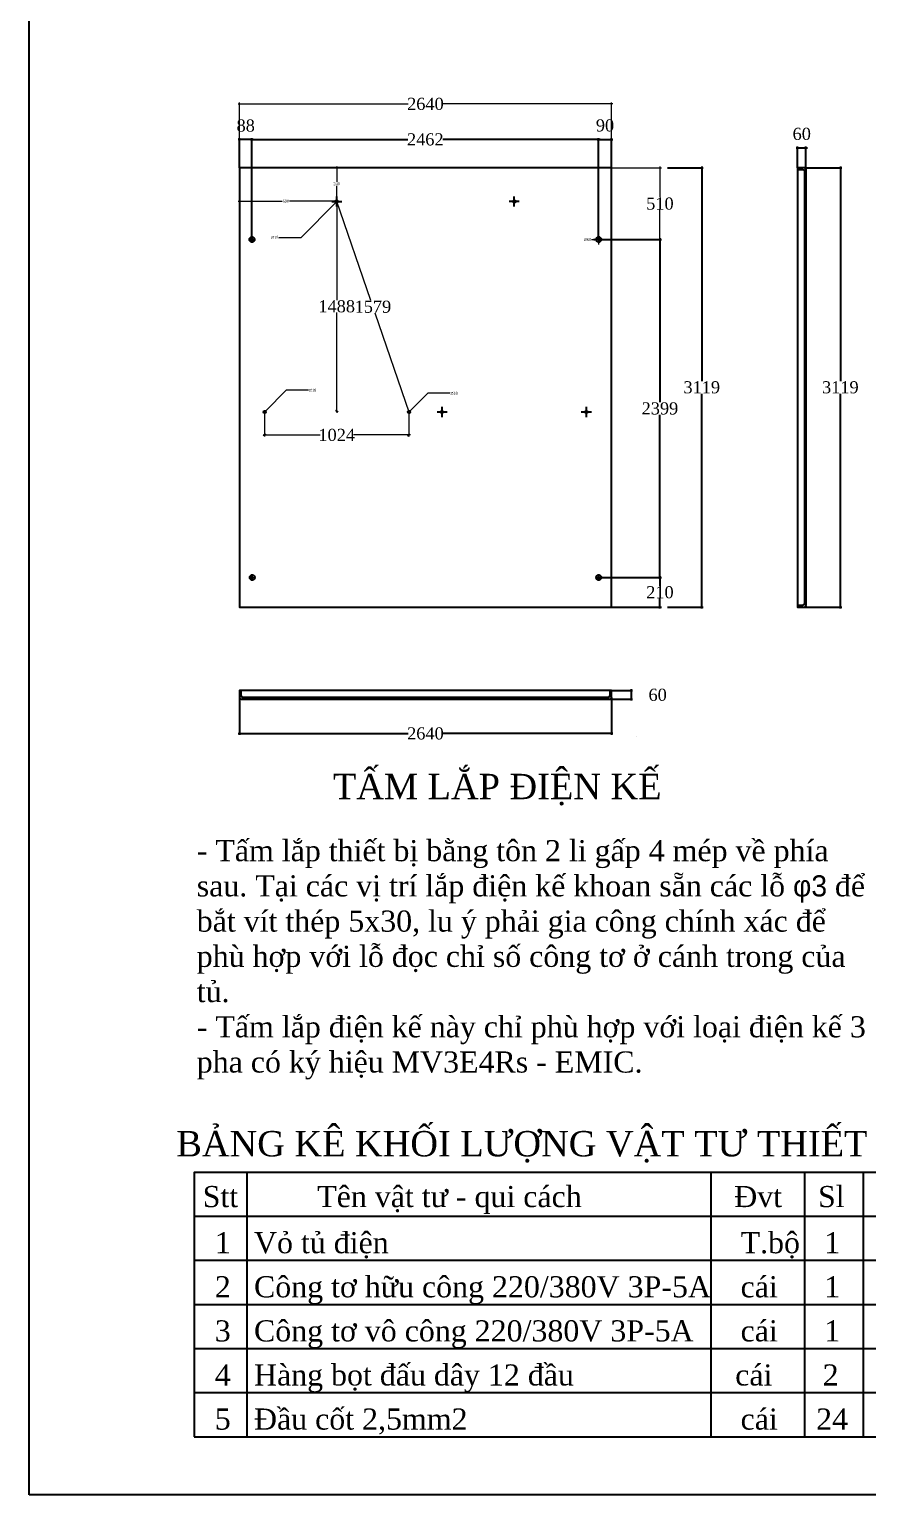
# Model space of a CAD drawing. Header units: inches. Extents: x -246336 to 136055, y -106871 to 69513.
# Drawn here: x -48674 to -42721, y -52264 to -41861 of the extents above; entities that cross this region are included whole.
import ezdxf
from ezdxf.enums import TextEntityAlignment as Align

# ---------------------------------------------------------------- set-up
doc = ezdxf.new("R2010")
doc.units = ezdxf.units.IN
doc.header["$MEASUREMENT"] = 0
doc.layers.add('XA-TT1', color=7, linetype='Continuous')
doc.styles.get("Standard").update_dxf_attribs({"font": 'VNTIME_0.TTF', "height": 86})
doc.styles.add('STYLE1', font='times.ttf', dxfattribs={"height": 20})
doc.styles.add('VIET2', font='VNTIME_0.TTF', dxfattribs={"width": 0.8, "height": 2})
doc.styles.add('VIET3IN', font='Vhtime.ttf')
doc.dimstyles.get("Standard").update_dxf_attribs({"dimtxt": 0.18, "dimasz": 15, "dimexe": 10, "dimexo": 10, "dimgap": 0.09, "dimtad": 0, "dimtih": 1, "dimtoh": 1, "dimdec": 0, "dimzin": 0, "dimdsep": 32, "dimtxsty": 'Standard', "dimblk": 'OBLIQUE', "dimcen": 15, "dimdle": 10, "dimclrd": 3, "dimclre": 3, "dimclrt": 3, "dimadec": 0, "dimazin": 0, "dimtfac": 1, "dimtdec": 0, "dimtofl": 0, "dimtmove": 0, "dimatfit": 3, "dimldrblk": 'OPEN30', "dimfxl": 1, "dimtolj": 1, "dimtzin": 0, "dimlwd": 0, "dimlwe": 0, "dimarcsym": 0})

# ---------------------------------------------------------------- blocks, each defined once
blk = doc.blocks.new('_OBLIQUE')
at = {"color": 0, "linetype": 'ByBlock'}
blk.add_line((-0.5, -0.5), (0.5, 0.5), dxfattribs=at)
blk = doc.blocks.new('*D424')
at = {"color": 3}
for p, q in [((-43170, -42844), (-42905, -42844)), ((-42915, -42834), (-42915, -44359)), ((-42915, -45973), (-42915, -44448)), ((-43170, -45963), (-42905, -45963))]:
    blk.add_line(p, q, dxfattribs=at)
at = {"layer": 'Defpoints', "color": 0}
for p in [(-43171, -42844), (-43171, -45963), (-42915, -45963)]:
    blk.add_point(p, dxfattribs=at)
at = {"color": 3, "xscale": 0.3, "yscale": 0.3, "zscale": 0.3}
for p, rotation in [((-42915, -42844), 90), ((-42915, -45963), 270)]:
    blk.add_blockref('_OBLIQUE', p, dxfattribs=dict(at, rotation=rotation))
at = {"color": 3, "insert": (-42915, -44403), "char_height": 86, "attachment_point": 5}
blk.add_mtext('\\A1;3119', dxfattribs=at)
blk = doc.blocks.new('_Open30')
at = {"color": 0, "linetype": 'ByBlock', "lineweight": -2}
for p, q in [((-1, 0.27), (0, 0)), ((0, 0), (-1, -0.27)), ((0, 0), (-1, 0))]:
    blk.add_line(p, q, dxfattribs=at)
blk = doc.blocks.new('*D425')
at = {"color": 3}
for p, q in [((-47103, -42643), (-45985, -42643)), ((-47093, -43353), (-47093, -42633)), ((-44621, -42643), (-45738, -42643)), ((-44631, -43353), (-44631, -42633))]:
    blk.add_line(p, q, dxfattribs=at)
at = {"layer": 'Defpoints', "color": 0}
for p in [(-44631, -42643), (-47093, -43354), (-44631, -43354)]:
    blk.add_point(p, dxfattribs=at)
at = {"color": 3, "xscale": 0.3, "yscale": 0.3, "zscale": 0.3, "rotation": 180}
blk.add_blockref('_OBLIQUE', (-47093, -42643), dxfattribs=at)
at = {"color": 3, "xscale": 0.3, "yscale": 0.3, "zscale": 0.3}
blk.add_blockref('_OBLIQUE', (-44631, -42643), dxfattribs=at)
at = {"color": 3, "insert": (-45862, -42643), "char_height": 86, "attachment_point": 5}
blk.add_mtext('\\A1;2462', dxfattribs=at)
blk = doc.blocks.new('*D426')
at = {"color": 3, "lineweight": 0}
for p, q in [((-47191, -42391), (-45984, -42391)), ((-47181, -42844), (-47181, -42381)), ((-44531, -42391), (-45737, -42391)), ((-44541, -42844), (-44541, -42381))]:
    blk.add_line(p, q, dxfattribs=at)
at = {"layer": 'Defpoints', "color": 0}
for p in [(-44541, -42391), (-47181, -42844), (-44541, -42844)]:
    blk.add_point(p, dxfattribs=at)
at = {"color": 3, "lineweight": 0, "xscale": 0.3, "yscale": 0.3, "zscale": 0.3, "rotation": 180}
blk.add_blockref('_OBLIQUE', (-47181, -42391), dxfattribs=at)
at = {"color": 3, "lineweight": 0, "xscale": 0.3, "yscale": 0.3, "zscale": 0.3}
blk.add_blockref('_OBLIQUE', (-44541, -42391), dxfattribs=at)
at = {"color": 3, "insert": (-45861, -42391), "char_height": 86, "attachment_point": 5}
blk.add_mtext('\\A1;2640', dxfattribs=at)
blk = doc.blocks.new('*D427')
at = {"color": 3}
for p, q in [((-47181, -46604), (-47181, -46870)), ((-44541, -46604), (-44541, -46870)), ((-47191, -46860), (-45984, -46860)), ((-44531, -46860), (-45737, -46860))]:
    blk.add_line(p, q, dxfattribs=at)
at = {"layer": 'Defpoints', "color": 0}
for p in [(-47181, -46604), (-44541, -46604), (-47181, -46860)]:
    blk.add_point(p, dxfattribs=at)
at = {"color": 3, "xscale": 0.3, "yscale": 0.3, "zscale": 0.3, "rotation": 180}
blk.add_blockref('_OBLIQUE', (-47181, -46860), dxfattribs=at)
at = {"color": 3, "xscale": 0.3, "yscale": 0.3, "zscale": 0.3}
blk.add_blockref('_OBLIQUE', (-44541, -46860), dxfattribs=at)
at = {"color": 3, "insert": (-45861, -46860), "char_height": 86, "attachment_point": 5}
blk.add_mtext('\\A1;2640', dxfattribs=at)
blk = doc.blocks.new('*D428')
at = {"color": 3, "lineweight": 0}
for p, q in [((-46491, -42844), (-46501, -42844)), ((-46491, -42834), (-46491, -42943)), ((-46491, -43094), (-46491, -42973)), ((-46491, -43084), (-46501, -43084))]:
    blk.add_line(p, q, dxfattribs=at)
at = {"layer": 'Defpoints', "color": 0}
for p in [(-46491, -42844), (-46491, -42844), (-46491, -43084)]:
    blk.add_point(p, dxfattribs=at)
at = {"color": 3, "lineweight": 0, "xscale": 10, "yscale": 10, "zscale": 10}
for p, rotation in [((-46491, -42844), 90), ((-46491, -43084), 270)]:
    blk.add_blockref('_OBLIQUE', p, dxfattribs=dict(at, rotation=rotation))
at = {"color": 3, "insert": (-46491, -42958), "char_height": 20, "attachment_point": 5, "style": 'STYLE1'}
blk.add_mtext('\\A1;240', dxfattribs=at)
blk = doc.blocks.new('*D429')
at = {"color": 3, "lineweight": 0}
for p, q in [((-46744, -43338), (-46497, -43090)), ((-46497, -43084), (-46485, -43084)), ((-46491, -43090), (-46491, -43078)), ((-46902, -43338), (-46744, -43338))]:
    blk.add_line(p, q, dxfattribs=at)
at = {"layer": 'Defpoints', "color": 0}
for p in [(-46497, -43090), (-46484, -43078)]:
    blk.add_point(p, dxfattribs=at)
at = {"color": 3, "lineweight": 0, "xscale": 10, "yscale": 10, "zscale": 10, "rotation": 45.12100385826978}
blk.add_blockref('_OBLIQUE', (-46497, -43090), dxfattribs=at)
at = {"color": 3, "insert": (-46931, -43338), "char_height": 20, "attachment_point": 5, "style": 'STYLE1'}
blk.add_mtext('\\A1;∅18', dxfattribs=at)
blk = doc.blocks.new('*D430')
at = {"color": 3, "lineweight": 0}
for p, q in [((-47191, -43081), (-46878, -43081)), ((-47181, -43083), (-47181, -43071)), ((-46481, -43081), (-46826, -43081)), ((-46491, -43083), (-46491, -43071))]:
    blk.add_line(p, q, dxfattribs=at)
at = {"layer": 'Defpoints', "color": 0}
for p in [(-47181, -43081), (-47181, -43084), (-46491, -43084)]:
    blk.add_point(p, dxfattribs=at)
at = {"color": 3, "lineweight": 0, "xscale": 10, "yscale": 10, "zscale": 10, "rotation": 180}
blk.add_blockref('_OBLIQUE', (-47181, -43081), dxfattribs=at)
at = {"color": 3, "lineweight": 0, "xscale": 10, "yscale": 10, "zscale": 10}
blk.add_blockref('_OBLIQUE', (-46491, -43081), dxfattribs=at)
at = {"color": 3, "insert": (-46852, -43081), "char_height": 20, "attachment_point": 5, "style": 'STYLE1'}
blk.add_mtext('\\A1;690', dxfattribs=at)
blk = doc.blocks.new('*D431')
at = {"color": 3, "lineweight": 0}
for p, q in [((-47003, -44582), (-47003, -44751)), ((-45978, -44582), (-45978, -44751)), ((-47013, -44741), (-46609, -44741)), ((-45968, -44741), (-46372, -44741))]:
    blk.add_line(p, q, dxfattribs=at)
at = {"layer": 'Defpoints', "color": 0}
for p in [(-47003, -44572), (-45978, -44572), (-45978, -44741)]:
    blk.add_point(p, dxfattribs=at)
at = {"color": 3, "lineweight": 0, "xscale": 15, "yscale": 15, "zscale": 15, "rotation": 180}
blk.add_blockref('_OBLIQUE', (-47003, -44741), dxfattribs=at)
at = {"color": 3, "lineweight": 0, "xscale": 15, "yscale": 15, "zscale": 15}
blk.add_blockref('_OBLIQUE', (-45978, -44741), dxfattribs=at)
at = {"color": 3, "insert": (-46491, -44741), "char_height": 86, "attachment_point": 5}
blk.add_mtext('\\A1;1024', dxfattribs=at)
blk = doc.blocks.new('*D432')
at = {"color": 3, "lineweight": 0}
for p, q in [((-46491, -43074), (-46491, -43784)), ((-46491, -44582), (-46491, -43872))]:
    blk.add_line(p, q, dxfattribs=at)
at = {"layer": 'Defpoints', "color": 0}
for p in [(-46491, -43084), (-46491, -44572), (-46491, -44572)]:
    blk.add_point(p, dxfattribs=at)
at = {"color": 3, "lineweight": 0, "xscale": 15, "yscale": 15, "zscale": 15}
for p, rotation in [((-46491, -43084), 90), ((-46491, -44572), 270)]:
    blk.add_blockref('_OBLIQUE', p, dxfattribs=dict(at, rotation=rotation))
at = {"color": 3, "insert": (-46491, -43828), "char_height": 86, "attachment_point": 5}
blk.add_mtext('\\A1;1488', dxfattribs=at)
blk = doc.blocks.new('*D433')
at = {"color": 3, "lineweight": 0}
for p, q in [((-46849, -44424), (-46996, -44571)), ((-46691, -44424), (-46849, -44424)), ((-47009, -44578), (-46997, -44578)), ((-47003, -44584), (-47003, -44572))]:
    blk.add_line(p, q, dxfattribs=at)
at = {"layer": 'Defpoints', "color": 0}
for p in [(-47009, -44584), (-46996, -44571)]:
    blk.add_point(p, dxfattribs=at)
at = {"color": 3, "lineweight": 0, "xscale": 10, "yscale": 10, "zscale": 10, "rotation": 224.9862117323401}
blk.add_blockref('_OBLIQUE', (-46996, -44571), dxfattribs=at)
at = {"color": 3, "insert": (-46662, -44424), "char_height": 20, "attachment_point": 5, "style": 'STYLE1'}
blk.add_mtext('\\A1;∅18', dxfattribs=at)
blk = doc.blocks.new('*D434')
at = {"color": 3}
for p, q in [((-47083, -42643), (-47191, -42643)), ((-47181, -42844), (-47181, -42633)), ((-47093, -43353), (-47093, -42633))]:
    blk.add_line(p, q, dxfattribs=at)
at = {"layer": 'Defpoints', "color": 0}
for p in [(-47181, -42643), (-47181, -42844), (-47093, -43354)]:
    blk.add_point(p, dxfattribs=at)
at = {"color": 3, "xscale": 0.3, "yscale": 0.3, "zscale": 0.3, "rotation": 180}
blk.add_blockref('_OBLIQUE', (-47181, -42643), dxfattribs=at)
at = {"color": 3, "xscale": 0.3, "yscale": 0.3, "zscale": 0.3}
blk.add_blockref('_OBLIQUE', (-47093, -42643), dxfattribs=at)
at = {"color": 3, "insert": (-47137, -42545), "char_height": 86, "attachment_point": 5}
blk.add_mtext('\\A1;88', dxfattribs=at)
blk = doc.blocks.new('*D435')
at = {"color": 3, "lineweight": 0}
for p, q in [((-46494, -43074), (-46250, -43785)), ((-45975, -44587), (-46219, -43876))]:
    blk.add_line(p, q, dxfattribs=at)
at = {"layer": 'Defpoints', "color": 0}
for p in [(-46491, -43084), (-45978, -44578), (-45978, -44578)]:
    blk.add_point(p, dxfattribs=at)
at = {"color": 3, "lineweight": 0, "xscale": 15, "yscale": 15, "zscale": 15}
for p, rotation in [((-46491, -43084), 108.9238310359952), ((-45978, -44578), 288.9238310359952)]:
    blk.add_blockref('_OBLIQUE', p, dxfattribs=dict(at, rotation=rotation))
at = {"color": 3, "insert": (-46234, -43831), "char_height": 86, "attachment_point": 5}
blk.add_mtext('\\A1;1579', dxfattribs=at)
blk = doc.blocks.new('*D436')
at = {"color": 3, "lineweight": 0}
for p, q in [((-45845, -44445), (-45972, -44571)), ((-45687, -44445), (-45845, -44445)), ((-45984, -44578), (-45972, -44578)), ((-45978, -44584), (-45978, -44572))]:
    blk.add_line(p, q, dxfattribs=at)
at = {"layer": 'Defpoints', "color": 0}
for p in [(-45985, -44584), (-45972, -44571)]:
    blk.add_point(p, dxfattribs=at)
at = {"color": 3, "lineweight": 0, "xscale": 10, "yscale": 10, "zscale": 10, "rotation": 224.9739669608613}
blk.add_blockref('_OBLIQUE', (-45972, -44571), dxfattribs=at)
at = {"color": 3, "insert": (-45658, -44445), "char_height": 20, "attachment_point": 5, "style": 'STYLE1'}
blk.add_mtext('\\A1;∅18', dxfattribs=at)
blk = doc.blocks.new('*D437')
at = {"color": 3}
for p, q in [((-44142, -42844), (-43889, -42844)), ((-43899, -42834), (-43899, -44359)), ((-43899, -45973), (-43899, -44448)), ((-44142, -45963), (-43889, -45963))]:
    blk.add_line(p, q, dxfattribs=at)
at = {"layer": 'Defpoints', "color": 0}
for p in [(-44142, -42844), (-44142, -45963), (-43899, -45963)]:
    blk.add_point(p, dxfattribs=at)
at = {"color": 3, "xscale": 0.3, "yscale": 0.3, "zscale": 0.3}
for p, rotation in [((-43899, -42844), 90), ((-43899, -45963), 270)]:
    blk.add_blockref('_OBLIQUE', p, dxfattribs=dict(at, rotation=rotation))
at = {"color": 3, "insert": (-43899, -44403), "char_height": 86, "attachment_point": 5}
blk.add_mtext('\\A1;3119', dxfattribs=at)
blk = doc.blocks.new('*D438')
at = {"color": 3}
for p, q in [((-44603, -43354), (-44186, -43354)), ((-44196, -43344), (-44196, -44509)), ((-44196, -45763), (-44196, -44598)), ((-44630, -45753), (-44186, -45753))]:
    blk.add_line(p, q, dxfattribs=at)
at = {"layer": 'Defpoints', "color": 0}
for p in [(-44604, -43354), (-44631, -45753), (-44196, -45753)]:
    blk.add_point(p, dxfattribs=at)
at = {"color": 3, "xscale": 0.3, "yscale": 0.3, "zscale": 0.3}
for p, rotation in [((-44196, -43354), 90), ((-44196, -45753), 270)]:
    blk.add_blockref('_OBLIQUE', p, dxfattribs=dict(at, rotation=rotation))
at = {"color": 3, "insert": (-44196, -44553), "char_height": 86, "attachment_point": 5}
blk.add_mtext('\\A1;2399', dxfattribs=at)
blk = doc.blocks.new('*D439')
at = {"color": 3}
for p, q in [((-44540, -46556), (-44390, -46556)), ((-44400, -46546), (-44400, -46626)), ((-44552, -46616), (-44390, -46616))]:
    blk.add_line(p, q, dxfattribs=at)
at = {"layer": 'Defpoints', "color": 0}
for p in [(-44541, -46556), (-44553, -46616), (-44400, -46616)]:
    blk.add_point(p, dxfattribs=at)
at = {"color": 3, "xscale": 0.3, "yscale": 0.3, "zscale": 0.3}
for p, rotation in [((-44400, -46556), 90), ((-44400, -46616), 270)]:
    blk.add_blockref('_OBLIQUE', p, dxfattribs=dict(at, rotation=rotation))
at = {"color": 3, "insert": (-44212, -46586), "char_height": 86, "attachment_point": 5}
blk.add_mtext('\\A1;60', dxfattribs=at)
blk = doc.blocks.new('*D440')
at = {"color": 3}
for p, q in [((-44597, -45753), (-44186, -45753)), ((-44196, -45743), (-44196, -45814)), ((-44540, -45963), (-44186, -45963)), ((-44196, -45973), (-44196, -45902))]:
    blk.add_line(p, q, dxfattribs=at)
at = {"layer": 'Defpoints', "color": 0}
for p in [(-44598, -45753), (-44541, -45963), (-44196, -45963)]:
    blk.add_point(p, dxfattribs=at)
at = {"color": 3, "xscale": 0.3, "yscale": 0.3, "zscale": 0.3}
for p, rotation in [((-44196, -45753), 90), ((-44196, -45963), 270)]:
    blk.add_blockref('_OBLIQUE', p, dxfattribs=dict(at, rotation=rotation))
at = {"color": 3, "insert": (-44196, -45858), "char_height": 86, "attachment_point": 5}
blk.add_mtext('\\A1;210', dxfattribs=at)
blk = doc.blocks.new('*D441')
at = {"color": 3}
for p, q in [((-44641, -42643), (-44531, -42643)), ((-44631, -43353), (-44631, -42633)), ((-44541, -42844), (-44541, -42633))]:
    blk.add_line(p, q, dxfattribs=at)
at = {"layer": 'Defpoints', "color": 0}
for p in [(-44541, -42643), (-44541, -42844), (-44631, -43354)]:
    blk.add_point(p, dxfattribs=at)
at = {"color": 3, "xscale": 0.3, "yscale": 0.3, "zscale": 0.3, "rotation": 180}
blk.add_blockref('_OBLIQUE', (-44631, -42643), dxfattribs=at)
at = {"color": 3, "xscale": 0.3, "yscale": 0.3, "zscale": 0.3}
blk.add_blockref('_OBLIQUE', (-44541, -42643), dxfattribs=at)
at = {"color": 3, "insert": (-44586, -42544), "char_height": 86, "attachment_point": 5}
blk.add_mtext('\\A1;90', dxfattribs=at)
blk = doc.blocks.new('*D442')
at = {"color": 3, "lineweight": 0}
for p, q in [((-44681, -43354), (-44661, -43354)), ((-44643, -43354), (-44667, -43354)), ((-44637, -43354), (-44625, -43354)), ((-44631, -43342), (-44631, -43318)), ((-44631, -43360), (-44631, -43348)), ((-44631, -43366), (-44631, -43390)), ((-44619, -43354), (-44595, -43354))]:
    blk.add_line(p, q, dxfattribs=at)
at = {"layer": 'Defpoints', "color": 0}
for p in [(-44661, -43354), (-44601, -43354)]:
    blk.add_point(p, dxfattribs=at)
at = {"color": 3, "lineweight": 0, "xscale": 10, "yscale": 10, "zscale": 10}
blk.add_blockref('_OBLIQUE', (-44661, -43354), dxfattribs=at)
at = {"color": 3, "insert": (-44710, -43354), "char_height": 20, "attachment_point": 5, "style": 'STYLE1'}
blk.add_mtext('\\A1;∅60', dxfattribs=at)
blk = doc.blocks.new('*D443')
at = {"color": 3, "lineweight": 0}
for p, q in [((-44540, -42844), (-44186, -42844)), ((-44196, -42834), (-44196, -43054)), ((-44196, -43364), (-44196, -43143)), ((-44603, -43354), (-44186, -43354))]:
    blk.add_line(p, q, dxfattribs=at)
at = {"layer": 'Defpoints', "color": 0}
for p in [(-44541, -42844), (-44604, -43354), (-44196, -43354)]:
    blk.add_point(p, dxfattribs=at)
at = {"color": 3, "lineweight": 0, "xscale": 0.3, "yscale": 0.3, "zscale": 0.3}
for p, rotation in [((-44196, -42844), 90), ((-44196, -43354), 270)]:
    blk.add_blockref('_OBLIQUE', p, dxfattribs=dict(at, rotation=rotation))
at = {"color": 3, "insert": (-44196, -43099), "char_height": 86, "attachment_point": 5}
blk.add_mtext('\\A1;510', dxfattribs=at)
blk = doc.blocks.new('*D444')
at = {"color": 3}
for p, q in [((-43229, -42703), (-43149, -42703)), ((-43219, -42844), (-43219, -42693)), ((-43159, -42856), (-43159, -42693))]:
    blk.add_line(p, q, dxfattribs=at)
at = {"layer": 'Defpoints', "color": 0}
for p in [(-43159, -42703), (-43219, -42844), (-43159, -42856)]:
    blk.add_point(p, dxfattribs=at)
at = {"color": 3, "xscale": 0.3, "yscale": 0.3, "zscale": 0.3, "rotation": 180}
blk.add_blockref('_OBLIQUE', (-43219, -42703), dxfattribs=at)
at = {"color": 3, "xscale": 0.3, "yscale": 0.3, "zscale": 0.3}
blk.add_blockref('_OBLIQUE', (-43159, -42703), dxfattribs=at)
at = {"color": 3, "insert": (-43189, -42604), "char_height": 86, "attachment_point": 5}
blk.add_mtext('\\A1;60', dxfattribs=at)

msp = doc.modelspace()

# ---------------------------------------------------------------- linework, layer by layer
for p, q in [((-43218.623, -42855.794), (-43218.623, -44898.164)), ((-43218.623, -44898.164), (-43218.623, -45950.533)), ((-45500.526, -46556.061), (-47168.526, -46556.061)), ((-44552.526, -46556.061), (-45500.526, -46556.061))]:
    msp.add_line(p, q)
at = {"color": 251}
for p, q in [((-46490.526, -43119.794), (-46490.526, -43047.794)), ((-46490.526, -43119.794), (-46490.526, -43047.794)), ((-45230.526, -43119.794), (-45230.526, -43047.794)), ((-45230.526, -43119.794), (-45230.526, -43047.794)), ((-46526.526, -43083.794), (-46454.526, -43083.794)), ((-46526.526, -43083.794), (-46454.526, -43083.794)), ((-45194.526, -43083.794), (-45266.526, -43083.794)), ((-45194.526, -43083.794), (-45266.526, -43083.794)), ((-47116.6, -43353.617), (-47068.6, -43353.617)), ((-47092.6, -43329.617), (-47092.6, -43377.617)), ((-44654.526, -43353.617), (-44606.526, -43353.617)), ((-44630.526, -43329.617), (-44630.526, -43377.617)), ((-45778.706, -44577.721), (-45706.706, -44577.721)), ((-45742.706, -44613.721), (-45742.706, -44541.721)), ((-44754.347, -44577.721), (-44682.347, -44577.721)), ((-44718.347, -44613.721), (-44718.347, -44541.721)), ((-47114.526, -45752.71), (-47066.526, -45752.71)), ((-47090.526, -45776.71), (-47090.526, -45728.71)), ((-44654.526, -45752.71), (-44606.526, -45752.71)), ((-44630.526, -45776.71), (-44630.526, -45728.71))]:
    msp.add_line(p, q, dxfattribs=at)
at = {"color": 1}
msp.add_line((-44360.526, -46878.452), (-44360.526, -46878.452), dxfattribs=at)
msp.add_lwpolyline([(-48673.656, -52263.763), (-48673.656, -34443.763), (-23773.656, -34443.763), (-23773.656, -52263.763), (-48673.656, -52263.763)], close=True, dxfattribs=at)
msp.add_lwpolyline([(-47180.526, -42843.794), (-47180.526, -42843.794), (-47180.526, -45962.533), (-47180.526, -45962.533), (-44540.526, -45962.533), (-44540.526, -45962.533), (-44540.526, -42843.794), (-44540.526, -42843.794), (-47180.526, -42843.794)], close=True)
for points in [[(-43218.623, -42855.794), (-43182.623, -42855.794, -0.414213562), (-43170.623, -42867.794), (-43170.623, -45938.533, -0.414213562), (-43182.623, -45950.533), (-43218.623, -45950.533), (-43218.623, -45962.533), (-43170.623, -45962.533, 0.414213562), (-43158.623, -45950.533), (-43158.623, -42855.794, 0.414213562), (-43170.623, -42843.794), (-43218.623, -42843.794)], [(-44552.526, -46556.061), (-44552.526, -46592.061, -0.414213562), (-44564.526, -46604.061), (-47156.526, -46604.061, -0.414213562), (-47168.526, -46592.061), (-47168.526, -46556.061), (-47180.526, -46556.061), (-47180.526, -46604.061, 0.414213562), (-47168.526, -46616.061), (-44552.526, -46616.061, 0.414213562), (-44540.526, -46604.061), (-44540.526, -46556.061)]]:
    msp.add_lwpolyline(points, format="xyb", close=True)
at = {"color": 7}
for points in [[(-47128.479, -49976.281), (-47128.479, -51851.948)], [(-43833.511, -49976.281), (-43833.511, -51851.948)], [(-43168.98, -49976.281), (-43168.98, -51851.948)], [(-42753.516, -49976.281), (-42753.516, -51851.948)], [(-47503.264, -50286.901), (-41821.656, -50286.901)]]:
    msp.add_lwpolyline(points, dxfattribs=at)
at = {"color": 251}
for points in [[(-47503.264, -50599.91), (-41821.656, -50599.91)], [(-47503.264, -50912.92), (-41821.656, -50912.92)], [(-47503.264, -51225.929), (-41821.656, -51225.929)], [(-47503.264, -51538.939), (-41821.656, -51538.939)]]:
    msp.add_lwpolyline(points, dxfattribs=at)
for centre, radius in [((-46490.526, -43083.794), 8.798), ((-45230.526, -43083.794), 8.798), ((-47002.706, -44577.721), 9), ((-45978.347, -44577.721), 9), ((-45742.706, -44577.721), 9), ((-44718.347, -44577.721), 9)]:
    msp.add_circle(centre, radius)
at = {"layer": 'XA-TT1'}
msp.add_lwpolyline([(-47503.264, -51851.948), (-41821.656, -51851.948), (-41821.656, -49976.281), (-47503.264, -49976.281)], close=True, dxfattribs=at)
for centre in [(-47092.6, -43353.617), (-44630.526, -43353.617), (-47090.526, -45752.71), (-44630.526, -45752.71)]:
    msp.add_circle(centre, 18, dxfattribs=at)

# ---------------------------------------------------------------- texts
at = {"color": 7, "style": 'VIET3IN'}
msp.add_text('b¶ng kª khèi l\xadîng vËt t\xad thiÕt bÞ ', height=180, dxfattribs=at).set_placement((-44972.063, -49862.032), align=Align.CENTER)
at = {"color": 7, "style": 'VIET2'}
for s, p in [('Stt', (-47442.509, -50222.388)), ('Tªn vËt t\xad - qui c¸ch', (-46629.097, -50222.388)), ('§vt', (-43668.502, -50222.388)), ('Sl', (-43073.559, -50222.388)), ('1', (-47356.491, -50549.733)), ('Vá tñ ®iÖn ', (-47078.301, -50549.733)), ('T.bé', (-43623.104, -50549.733)), ('1', (-43029.121, -50549.733)), ('2', (-47356.491, -50862.743)), ('C«ng t¬ h÷u c«ng 220/380V 3P-5A', (-47078.301, -50862.743)), ('c¸i', (-43623.104, -50862.743)), ('1', (-43029.121, -50862.743)), ('3', (-47356.491, -51175.752)), ('C«ng t¬ v« c«ng 220/380V 3P-5A', (-47078.301, -51175.752)), ('c¸i', (-43623.104, -51175.752)), ('1', (-43029.121, -51175.752)), ('4', (-47356.491, -51488.762)), ('Hµng bät ®Êu d©y 12 ®Çu', (-47078.301, -51488.762)), ('c¸i', (-43661.334, -51488.762)), ('2', (-43040.092, -51488.762)), ('5', (-47356.491, -51801.771)), ('§Çu cèt 2,5mm2', (-47078.301, -51801.771)), ('c¸i', (-43623.104, -51801.771)), ('24', (-43087.119, -51801.771))]:
    msp.add_text(s, height=150, dxfattribs=at).set_placement(p)
for s, insert, char_height, width, attachment_point in [('\\f.VnTimeH|b0|i0|c0|p34;TÊm l¾p ®iÖn kÕ', (-45350.997, -47146.357), 180, 3202.7922, 2), ('- TÊm l¾p thiÕt bÞ b»ng t«n 2 li gÊp 4 mÐp vÒ phÝa sau. T¹i c¸c vÞ trÝ l¾p ®iÖn kÕ khoan s½n c¸c lç \\fSymbol|b0|i0|c2|p18;f3 \\f.VnTime|b0|i0|c0|p34;®Ó b¾t vÝt thÐp 5x30, lu ý ph¶i gia c«ng chÝnh x¸c ®Ó phï hîp víi lç ®äc chØ sè c«ng t¬ ë c¸nh trong cña tñ.\\P- TÊm l¾p ®iÖn kÕ nµy chØ phï hîp víi lo¹i ®iÖn kÕ 3 pha cã ký hiÖu MV3E4Rs - EMIC.', (-47484.578, -47616.787), 150, 4807.18682, 1)]:
    msp.add_mtext(s, dxfattribs=dict(insert=insert, char_height=char_height, width=width, attachment_point=attachment_point))

# ---------------------------------------------------------------- dimensions: what is measured, and where the dimension line sits
for base, p1, p2, override, picture, middle in [((-44540.526, -42391.051), (-47180.526, -42843.794), (-44540.526, -42843.794), {"dimasz": 0.3, "dimexo": 0.2}, '*D426', (-45860.526, -42391.051)), ((-47180.526, -42643.189), (-47092.6, -43353.617), (-47180.526, -42843.794), {"dimasz": 0.3, "dimexo": 0.2, "dimtofl": 1, "dimtmove": 2}, '*D434', (-47136.563, -42545.342)), ((-44540.526, -42643.189), (-44630.526, -43353.617), (-44540.526, -42843.794), {"dimasz": 0.3, "dimexo": 0.2, "dimtofl": 1, "dimtmove": 2}, '*D441', (-44585.526, -42544.348)), ((-44630.526, -42643.189), (-47092.6, -43353.617), (-44630.526, -43353.617), {"dimasz": 0.3, "dimexo": 0.2, "dimtofl": 1, "dimtmove": 2}, '*D425', (-45861.563, -42643.189)), ((-43158.623, -42702.999), (-43218.623, -42843.794), (-43158.623, -42855.794), {"dimasz": 0.3, "dimexo": 0.2, "dimtofl": 1, "dimtmove": 2}, '*D444', (-43188.623, -42604.344)), ((-47180.526, -46860.062), (-44540.526, -46604.061), (-47180.526, -46604.061), {"dimasz": 0.3, "dimexo": 0.2, "dimtofl": 1, "dimtmove": 2}, '*D427', (-45860.526, -46860.062))]:
    dim = msp.add_linear_dim(base=base, p1=p1, p2=p2, dimstyle='Standard', override=override)
    dim.commit()
    dim.dimension.update_dxf_attribs({"geometry": picture, "text_midpoint": middle})
dim = msp.add_linear_dim(base=(-46491.105, -42843.794), p1=(-46490.526, -43083.794), p2=(-46490.526, -42843.794), angle=90, dimstyle='Standard', override={"dimscale": 1, "dimasz": 10, "dimexo": 0.5, "dimgap": 5, "dimtih": 1, "dimtoh": 1, "dimtxsty": 'STYLE1', "dimcen": -6})
dim.commit()
dim.dimension.update_dxf_attribs({"geometry": '*D428', "text_midpoint": (-46491.105, -42958.316), "dimtype": 160})
for base, p1, p2, angle, override, picture, middle in [((-44196.258, -43353.617), (-44540.526, -42843.794), (-44603.526, -43353.617), 90, {"dimasz": 0.3, "dimexo": 0.2}, '*D443', (-44196.258, -43098.706)), ((-43898.762, -45962.533), (-44142.258, -42843.794), (-44142.258, -45962.533), 90, {"dimasz": 0.3, "dimexo": 0.2, "dimtofl": 1, "dimtmove": 2}, '*D437', (-43898.762, -44403.164)), ((-42914.622, -45962.533), (-43170.623, -42843.794), (-43170.623, -45962.533), 90, {"dimasz": 0.3, "dimexo": 0.2, "dimtofl": 1, "dimtmove": 2}, '*D424', (-42914.622, -44403.164)), ((-44196.258, -45752.71), (-44603.526, -43353.617), (-44630.526, -45752.71), 90, {"dimasz": 0.3, "dimexo": 0.2, "dimtofl": 1, "dimtmove": 2}, '*D438', (-44196.258, -44553.164)), ((-44196.258, -45962.533), (-44597.526, -45752.71), (-44540.526, -45962.533), 90, {"dimasz": 0.3, "dimexo": 0.2, "dimtofl": 1, "dimtmove": 2}, '*D440', (-44196.258, -45857.621)), ((-44399.731, -46616.061), (-44540.526, -46556.061), (-44552.526, -46616.061), 270, {"dimasz": 0.3, "dimexo": 0.2, "dimtofl": 1, "dimtmove": 2}, '*D439', (-44212.466, -46586.061))]:
    dim = msp.add_linear_dim(base=base, p1=p1, p2=p2, angle=angle, dimstyle='Standard', override=override)
    dim.commit()
    dim.dimension.update_dxf_attribs({"geometry": picture, "text_midpoint": middle})
dim = msp.add_linear_dim(base=(-47180.526, -43081.035), p1=(-46490.526, -43083.794), p2=(-47180.526, -43083.794), dimstyle='Standard', override={"dimscale": 1, "dimasz": 10, "dimexo": 0.5, "dimgap": 5, "dimtih": 1, "dimtoh": 1, "dimtxsty": 'STYLE1', "dimcen": -6})
dim.commit()
dim.dimension.update_dxf_attribs({"geometry": '*D430', "text_midpoint": (-46851.783, -43081.035), "dimtype": 160})
for p1, p2, picture, middle in [((-46484.319, -43077.56), (-46496.734, -43090.028), '*D429', (-46931.339, -43337.913)), ((-47009.072, -44584.083), (-46996.341, -44571.358), '*D433', (-46661.543, -44424.397)), ((-45984.713, -44584.082), (-45971.98, -44571.36), '*D436', (-45657.728, -44444.988))]:
    dim = msp.add_diameter_dim_2p(p1=p1, p2=p2, dimstyle='Standard', override={"dimscale": 1, "dimasz": 10, "dimexo": 0.5, "dimgap": 5, "dimtih": 1, "dimtoh": 1, "dimtxsty": 'STYLE1', "dimcen": -6})
    dim.commit()
    dim.dimension.update_dxf_attribs({"geometry": picture, "text_midpoint": middle, "dimtype": 163})
for p2, picture, middle in [((-46490.526, -44571.852), '*D432', (-46490.526, -43827.823)), ((-45978.347, -44577.721), '*D435', (-46234.436, -43830.758))]:
    dim = msp.add_aligned_dim(p1=(-46490.526, -43083.794), p2=p2, distance=0, dimstyle='Standard')
    dim.commit()
    dim.dimension.update_dxf_attribs({"geometry": picture, "text_midpoint": middle})
dim = msp.add_diameter_dim_2p(p1=(-44600.526, -43353.617), p2=(-44660.526, -43353.617), dimstyle='Standard', override={"dimscale": 1, "dimasz": 10, "dimexo": 0.5, "dimgap": 5, "dimtih": 1, "dimtoh": 1, "dimtxsty": 'STYLE1', "dimcen": -6})
dim.commit()
dim.dimension.update_dxf_attribs({"geometry": '*D442', "text_midpoint": (-44709.903, -43353.617)})
dim = msp.add_linear_dim(base=(-45978.347, -44740.83), p1=(-47002.706, -44571.852), p2=(-45978.347, -44571.852), dimstyle='Standard')
dim.commit()
dim.dimension.update_dxf_attribs({"geometry": '*D431', "text_midpoint": (-46490.526, -44740.83)})

doc.saveas('drawing.dxf')
